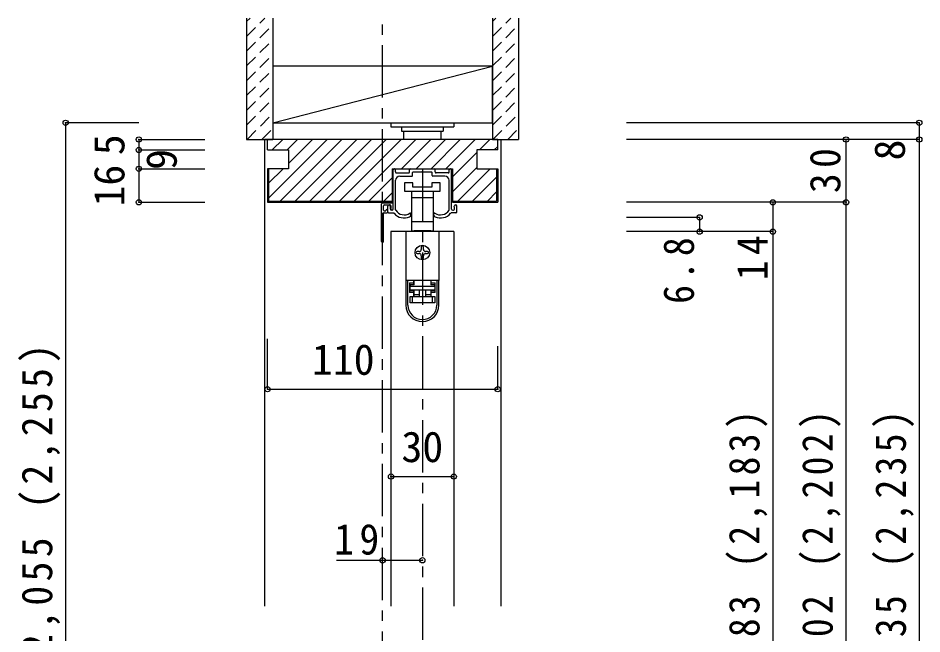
# Model space of a CAD drawing. Units: millimetres, scale not verified. Extents: x -973 to 977, y -718 to 696.
# Drawn here: x 104.3 to 536.2, y -312.7 to -18.5 of the extents above; entities that cross this region are included whole.
import ezdxf
from ezdxf.enums import TextEntityAlignment as Align

# ---------------------------------------------------------------- set-up
doc = ezdxf.new("R2010")
doc.units = ezdxf.units.MM
doc.header["$LTSCALE"] = 5
doc.header["$PDMODE"] = 32
doc.header["$PDSIZE"] = 2.5
doc.linetypes.add('CHAIN1', pattern=[8, 5, -1, 1, -1])
doc.linetypes.add('DASHED1', pattern=[1.8, 1.2, -0.6])
for name, color, linetype in [('0-1_通り芯', 4, 'CHAIN1'), ('0-2_柱', 7, 'Continuous'), ('0-3_仕上げ', 2, 'Continuous'), ('0-4_枠', 3, 'Continuous'), ('0-6_扉', 6, 'Continuous'), ('0-7_金物', 7, 'Continuous'), ('0-B_寸法', 7, 'Continuous'), ('0-C_ハッチ', 4, 'DASHED1')]:
    doc.layers.add(name, color=color, linetype=linetype)
doc.styles.add('ＭＳ ゴシック', font='')
doc.styles.get('ＭＳ ゴシック').set_extended_font_data('MS Gothic')

msp = doc.modelspace()

# ---------------------------------------------------------------- linework, layer by layer
at = {"layer": '0-1_通り芯'}
for p, q in [((278.486, -536.5), (278.486, -18.5)), ((297.486, -90.5), (297.486, -514.5))]:
    msp.add_line(p, q, dxfattribs=at)
at = {"layer": '0-2_柱'}
msp.add_line((225.986, -68.5), (330.986, -41.5), dxfattribs=at)
msp.add_lwpolyline([(330.986, -68.5), (330.986, -41.5), (225.986, -41.5), (225.986, -68.5)], close=True, dxfattribs=at)
at = {"layer": '0-3_仕上げ'}
for p, q in [((213.486, -18.5), (213.486, -76.5)), ((225.986, -18.5), (225.986, -76.5)), ((330.986, -18.5), (330.986, -76.5)), ((343.486, -18.5), (343.486, -76.5)), ((213.486, -76.5), (225.986, -76.5)), ((330.986, -76.5), (343.486, -76.5))]:
    msp.add_line(p, q, dxfattribs=at)
at = {"layer": '0-4_枠', "color": 4}
for p, q in [((223.486, -76.5), (221.986, -76.5)), ((221.986, -76.5), (221.986, -299.5)), ((333.486, -76.5), (334.986, -76.5)), ((334.986, -76.5), (334.986, -299.5))]:
    msp.add_line(p, q, dxfattribs=at)
at = {"layer": '0-4_枠'}
for p, q in [((333.486, -76.5), (223.486, -76.5)), ((223.486, -81.5), (223.486, -76.5)), ((333.486, -81.5), (333.486, -76.5)), ((223.486, -81.5), (233.486, -81.5)), ((233.486, -81.5), (233.486, -90.5)), ((333.486, -81.5), (323.486, -81.5)), ((323.486, -81.5), (323.486, -90.5)), ((223.986, -90.5), (223.986, -106)), ((283.086, -90.5), (283.086, -106.5)), ((283.086, -90.5), (311.886, -90.5)), ((323.486, -90.5), (333.486, -90.5)), ((332.986, -90.5), (332.986, -106)), ((333.486, -90.5), (333.486, -106.5)), ((223.486, -106.5), (283.086, -106.5)), ((223.986, -106), (283.086, -106)), ((311.886, -106), (332.986, -106))]:
    msp.add_line(p, q, dxfattribs=at)
for points in [[(233.486, -90.5), (223.486, -90.5), (223.486, -106.5)], [(311.886, -90.5), (311.886, -106.5), (333.486, -106.5)]]:
    msp.add_lwpolyline(points, dxfattribs=at)
at = {"layer": '0-6_扉'}
for p, q in [((312.486, -120.5), (282.486, -120.5)), ((282.486, -120.5), (282.486, -299.5)), ((312.486, -120.5), (312.486, -299.5))]:
    msp.add_line(p, q, dxfattribs=at)
at = {"layer": '0-7_金物'}
for p, q in [((282.486, -68.5), (312.486, -68.5)), ((282.486, -68.5), (282.486, -70.5)), ((312.486, -68.5), (312.486, -70.5)), ((282.486, -70.5), (312.486, -70.5)), ((287.486, -70.5), (287.486, -72.5)), ((287.486, -72.5), (307.486, -72.5)), ((288.486, -72.5), (288.486, -76.5)), ((306.486, -76.5), (306.486, -72.5)), ((307.486, -70.5), (307.486, -72.5)), ((283.986, -90.5), (284.186, -90.5)), ((291.836, -90.5), (303.136, -90.5)), ((310.986, -90.5), (310.786, -90.5)), ((283.486, -109.8), (283.486, -91)), ((284.686, -92), (284.686, -91)), ((285.186, -92.5), (290.836, -92.5)), ((286.686, -94), (292.536, -94)), ((291.336, -92), (291.336, -91)), ((292.836, -93.7), (292.836, -92.3)), ((293.136, -92), (297.186, -92)), ((297.786, -92), (301.836, -92)), ((302.136, -93.7), (302.136, -92.3)), ((308.286, -94), (302.436, -94)), ((303.636, -92), (303.636, -91)), ((309.786, -92.5), (304.136, -92.5)), ((310.286, -92), (310.286, -91)), ((311.486, -109.8), (311.486, -91)), ((284.686, -110.123), (284.686, -96)), ((288.986, -97.2), (288.986, -101.2)), ((292.986, -97.2), (288.986, -97.2)), ((292.986, -99.2), (292.986, -97.2)), ((301.986, -99.2), (292.986, -99.2)), ((301.986, -97.2), (301.986, -99.2)), ((305.986, -97.2), (301.986, -97.2)), ((305.986, -101.2), (305.986, -97.2)), ((310.286, -110.123), (310.286, -96)), ((288.986, -101.2), (297.486, -101.2)), ((292.236, -101.2), (292.236, -104.2)), ((297.486, -101.2), (305.986, -101.2)), ((302.736, -104.2), (302.736, -101.2)), ((277.886, -125.2), (277.886, -107.2)), ((278.386, -106.7), (282.986, -106.7)), ((279.386, -107.7), (281.986, -107.7)), ((292.236, -104.2), (292.236, -115.8)), ((292.236, -104.2), (297.486, -104.2)), ((297.486, -104.2), (302.736, -104.2)), ((302.736, -115.8), (302.736, -104.2)), ((278.886, -110.2), (278.886, -108.2)), ((278.886, -125.2), (278.886, -111.8)), ((279.186, -110.5), (279.986, -110.5)), ((279.186, -111.5), (280.686, -111.5)), ((280.986, -111.2), (280.986, -108.3)), ((281.486, -111.5), (283.785, -111.5)), ((282.186, -109.8), (282.186, -108.7)), ((282.486, -108.2), (282.486, -109.3)), ((282.986, -110.3), (282.686, -110.3)), ((291.986, -112.583), (291.986, -112)), ((302.986, -112.583), (302.986, -112)), ((313.486, -111.5), (311.187, -111.5)), ((311.986, -110.3), (312.286, -110.3)), ((312.786, -109.8), (312.786, -108.7)), ((313.986, -111), (313.986, -108.3)), ((292.236, -115.8), (292.236, -120.2)), ((297.486, -115.8), (292.236, -115.8)), ((302.736, -115.8), (297.486, -115.8)), ((302.736, -120.2), (302.736, -115.8)), ((289.586, -120.5), (289.586, -143.8)), ((305.386, -120.5), (289.586, -120.5)), ((292.236, -120.2), (293.486, -120.2)), ((301.486, -120.5), (301.486, -120.2)), ((301.486, -120.2), (302.736, -120.2)), ((305.386, -120.5), (305.386, -143.8)), ((296.986, -128), (296.986, -129)), ((297.986, -129), (297.986, -128)), ((295.986, -130), (294.986, -130)), ((294.986, -131), (295.986, -131)), ((296.986, -132), (296.986, -133)), ((297.986, -133), (297.986, -132)), ((299.986, -130), (298.986, -130)), ((298.986, -131), (299.986, -131)), ((289.586, -143.8), (289.586, -143.9)), ((305.386, -143.8), (289.586, -143.8)), ((289.586, -143.9), (289.586, -155.6)), ((290.586, -143.9), (289.586, -143.9)), ((290.586, -155.6), (290.586, -143.9)), ((293.286, -143.9), (290.586, -143.9)), ((291.386, -144.9), (293.286, -144.9)), ((291.386, -144.9), (291.386, -149.6)), ((293.286, -145.9), (291.386, -145.9)), ((293.486, -146), (291.586, -146)), ((291.586, -146), (291.586, -146.5)), ((292.586, -143.9), (292.586, -143.8)), ((293.286, -143.9), (293.286, -144.9)), ((293.286, -144.9), (293.286, -145.9)), ((293.486, -146), (293.486, -143.8)), ((301.486, -143.8), (301.486, -146)), ((303.386, -146), (301.486, -146)), ((301.686, -144.9), (301.686, -143.9)), ((304.386, -143.9), (301.686, -143.9)), ((301.686, -144.9), (303.586, -144.9)), ((302.386, -143.8), (302.386, -143.9)), ((303.386, -146.5), (303.386, -146)), ((303.586, -149.6), (303.586, -144.9)), ((305.386, -143.8), (305.386, -143.9)), ((305.386, -155.6), (305.386, -143.9)), ((293.286, -149.6), (291.386, -149.6)), ((293.286, -149.6), (293.286, -151.5)), ((293.486, -150.5), (293.486, -148.5)), ((293.486, -150.5), (295.986, -150.5)), ((293.486, -151.5), (293.486, -150.5)), ((295.986, -148.5), (295.986, -151.5)), ((298.986, -148.5), (298.986, -151.5)), ((301.486, -148.5), (301.486, -150.5)), ((301.686, -148.6), (303.586, -148.6)), ((301.686, -149.6), (301.686, -148.6)), ((301.686, -151.5), (301.686, -149.6)), ((303.586, -149.6), (301.686, -149.6)), ((291.586, -154.5), (291.586, -151.5)), ((291.586, -151.5), (292.586, -151.5)), ((292.586, -154.5), (291.586, -154.5)), ((292.586, -151.5), (292.586, -154.5)), ((292.586, -151.5), (302.386, -151.5)), ((302.386, -154.5), (292.586, -154.5)), ((302.386, -154.5), (302.386, -151.5)), ((302.386, -151.5), (303.386, -151.5)), ((303.386, -154.5), (302.386, -154.5)), ((303.386, -151.5), (303.386, -154.5))]:
    msp.add_line(p, q, dxfattribs=at)
for points in [[(297.786, -92), (297.486, -91.7), (297.186, -92)], [(301.486, -120.2), (293.486, -120.2), (293.486, -120.5)], [(303.586, -145.9), (301.686, -145.9), (301.686, -144.9)], [(305.386, -143.9), (304.386, -143.9), (304.386, -155.6)], [(291.386, -148.6), (293.286, -148.6), (293.286, -149.6)], [(298.986, -150.5), (301.486, -150.5), (301.486, -151.5)]]:
    msp.add_lwpolyline(points, dxfattribs=at)
msp.add_lwpolyline([(303.386, -148.5), (291.586, -148.5), (291.586, -146.5), (303.386, -146.5)], close=True, dxfattribs=at)
msp.add_circle((297.486, -130.5), 3.5, dxfattribs=at)
for centre, radius, start, end in [((283.986, -91), 0.5, 90, 180), ((284.186, -91), 0.5, 0, 90), ((291.836, -91), 0.5, 90, 180), ((303.136, -91), 0.5, 0, 90), ((310.786, -91), 0.5, 90, 180), ((310.986, -91), 0.5, 0, 90), ((285.186, -92), 0.5, 180, 270), ((286.686, -96), 2, 90, 180), ((290.836, -92), 0.5, 270, 0), ((292.536, -93.7), 0.3, 270, 0), ((293.136, -92.3), 0.3, 90, 180), ((301.836, -92.3), 0.3, 0, 90), ((302.436, -93.7), 0.3, 180, 270), ((304.136, -92), 0.5, 180, 270), ((308.286, -96), 2, 0, 90), ((309.786, -92), 0.5, 270, 0), ((278.386, -107.2), 0.5, 90, 180), ((279.386, -108.2), 0.5, 90, 180), ((281.586, -108.3), 0.6, 0, 180), ((281.986, -108.2), 0.5, 0, 90), ((282.986, -107.2), 0.5, 0, 90), ((313.386, -108.3), 0.6, 0, 180), ((279.186, -110.2), 0.3, 180, 270), ((279.186, -111.8), 0.3, 90, 180), ((280.486, -110.5), 0.5, 0, 180), ((280.686, -111.2), 0.3, 270, 0), ((281.486, -111), 0.5, 180, 270.00019), ((282.186, -108.5), 0.2, 270, 90), ((282.686, -109.8), 0.5, 180, 270), ((282.486, -109.5), 0.2, 90, 270), ((282.986, -109.7), 0.5, 180, 0), ((282.986, -109.8), 0.5, 270, 0), ((285.486, -110.448), 2, 211.73927, 220.92587), ((288.886, -107.5), 6.5, 220.92587, 292.44644), ((284.986, -110.123), 0.3, 180, 213.92311), ((288.886, -107.5), 5, 213.92311, 301.89079), ((291.686, -112), 0.3, 0, 121.89079), ((303.286, -112), 0.3, 58.10921, 180), ((306.086, -107.5), 5, 238.10921, 326.07689), ((306.086, -107.5), 6.5, 247.55356, 319.07413), ((309.986, -110.123), 0.3, 326.07689, 0), ((309.486, -110.448), 2, 319.07413, 328.26073), ((311.986, -109.8), 0.5, 180, 270), ((312.286, -109.8), 0.5, 270, 0), ((312.786, -108.5), 0.2, 90, 270), ((313.486, -111), 0.5, 269.99981, 0), ((290.986, -112.583), 1, 292.44644, 0), ((303.986, -112.583), 1, 180, 247.55356), ((278.386, -125.2), 0.5, 180, 0), ((295.986, -129), 1, 270, 0), ((297.486, -128), 0.5, 90, 180), ((297.486, -128), 0.5, 0, 90), ((298.986, -129), 1, 180, 270), ((294.986, -130.5), 0.5, 90, 180), ((294.986, -130.5), 0.5, 180, 270), ((295.986, -132), 1, 0, 90), ((297.486, -133), 0.5, 180, 270), ((297.486, -133), 0.5, 270, 0), ((298.986, -132), 1, 90, 180), ((299.986, -130.5), 0.5, 0, 90), ((299.986, -130.5), 0.5, 270, 0), ((297.486, -155.6), 7.9, 180, 0), ((297.486, -155.6), 6.9, 180, 0)]:
    msp.add_arc(centre, radius, start, end, dxfattribs=at)
at = {"layer": '0-B_寸法', "color": 4}
for p, q in [((534.986, -68.5), (394.986, -68.5)), ((534.986, -68.5), (534.986, -76.5)), ((161.986, -76.5), (161.986, -81.5)), ((161.986, -76.5), (193.486, -76.5)), ((534.986, -76.5), (394.986, -76.5)), ((499.986, -511.5), (499.986, -76.5)), ((534.986, -76.5), (534.986, -514.5)), ((161.986, -81.5), (161.986, -90.5)), ((161.986, -81.5), (193.486, -81.5)), ((161.986, -90.5), (161.986, -106.5)), ((161.986, -90.5), (193.486, -90.5)), ((161.986, -106.5), (193.486, -106.5)), ((499.986, -106.5), (394.986, -106.5)), ((464.986, -106.5), (464.986, -506.5)), ((429.986, -113.7), (394.986, -113.7)), ((429.986, -113.7), (429.986, -120.5)), ((464.986, -120.5), (394.986, -120.5)), ((223.486, -195.804), (223.486, -171.746)), ((333.486, -195.804), (333.486, -175.246)), ((223.486, -195.804), (333.486, -195.804)), ((282.486, -237.5), (312.486, -237.5)), ((256.486, -277.5), (297.486, -277.5))]:
    msp.add_line(p, q, dxfattribs=at)
msp.add_lwpolyline([(161.986, -68.5), (126.986, -68.5), (126.986, -526.5)], dxfattribs=at)
at = {"layer": '0-B_寸法'}
for p in [(126.986, -68.5), (534.986, -68.5), (161.986, -76.5), (499.986, -76.5), (534.986, -76.5), (161.986, -81.5), (161.986, -90.5), (161.986, -106.5), (464.986, -106.5), (499.986, -106.5), (429.986, -113.7), (429.986, -120.5), (464.986, -120.5), (223.486, -195.804), (333.486, -195.804), (282.486, -237.5), (312.486, -237.5), (278.486, -277.5), (297.486, -277.5)]:
    msp.add_point(p, dxfattribs=at)
at = {"layer": '0-C_ハッチ'}
for p, q in [((213.486, -27.22), (222.207, -18.5)), ((213.486, -20.149), (215.136, -18.5)), ((330.986, -27.22), (339.707, -18.5)), ((330.986, -20.149), (332.636, -18.5)), ((213.486, -34.292), (225.986, -21.792)), ((330.986, -34.292), (343.486, -21.792)), ((213.486, -41.363), (225.986, -28.863)), ((330.986, -41.363), (343.486, -28.863)), ((213.486, -48.434), (225.986, -35.934)), ((330.986, -48.434), (343.486, -35.934)), ((213.486, -55.505), (225.986, -43.005)), ((330.986, -55.505), (343.486, -43.005)), ((213.486, -62.576), (225.986, -50.076)), ((330.986, -62.576), (343.486, -50.076)), ((213.486, -69.647), (225.986, -57.147)), ((330.986, -69.647), (343.486, -57.147)), ((213.704, -76.5), (225.986, -64.218)), ((331.204, -76.5), (343.486, -64.218)), ((220.775, -76.5), (225.986, -71.289)), ((338.275, -76.5), (343.486, -71.289))]:
    msp.add_line(p, q, dxfattribs=at)
at = {"layer": '0-C_ハッチ', "linetype": 'Continuous'}
for p, q in [((223.689, -76.5), (223.486, -76.703)), ((223.986, -104.487), (251.973, -76.5)), ((225.76, -81.5), (230.76, -76.5)), ((229.544, -106), (259.044, -76.5)), ((232.831, -81.5), (237.831, -76.5)), ((233.486, -87.916), (244.902, -76.5)), ((236.615, -106), (266.115, -76.5)), ((243.686, -106), (273.186, -76.5)), ((250.757, -106), (280.257, -76.5)), ((257.828, -106), (287.328, -76.5)), ((264.899, -106), (294.399, -76.5)), ((287.471, -90.5), (301.471, -76.5)), ((294.542, -90.5), (308.542, -76.5)), ((301.613, -90.5), (315.613, -76.5)), ((308.684, -90.5), (322.684, -76.5)), ((324.755, -81.5), (329.755, -76.5)), ((331.826, -81.5), (333.486, -79.84)), ((311.886, -94.369), (323.486, -82.769)), ((223.986, -97.416), (230.902, -90.5)), ((311.886, -101.44), (323.486, -89.84)), ((314.397, -106), (329.897, -90.5)), ((283.086, -94.884), (271.971, -106)), ((321.468, -106), (332.986, -94.482)), ((279.042, -106), (283.086, -101.955)), ((328.539, -106), (332.986, -101.553))]:
    msp.add_line(p, q, dxfattribs=at)

# ---------------------------------------------------------------- texts
at = {"layer": '0-B_寸法', "style": 'ＭＳ ゴシック'}
for s, p in [('5', (159.486, -84)), ('8', (532.486, -86.5)), ('9', (184.486, -91)), ('16', (159.486, -108.5))]:
    msp.add_text(s, height=14.66, rotation=90, dxfattribs=at).set_placement(p, align=Align.BOTTOM_LEFT)
for s, p in [('110', (244.721, -193.304)), ('30', (287.486, -235))]:
    msp.add_text(s, height=14.66, dxfattribs=at).set_placement(p, align=Align.BOTTOM_LEFT)
at = {"layer": '0-B_寸法', "char_height": 14.66, "attachment_point": 7, "rotation": 90, "style": 'ＭＳ ゴシック'}
for s, insert in [('\\T1.27;\\W0.95;30', (497.486, -102.125)), ('\\T1.27;\\W0.9;6.8', (427.486, -155)), ('\\T1.27;\\W0.95;14', (462.486, -143.75)), ('\\T1.22;\\W0.95;ＲＯＨ＝2,055\\~(2,255)', (124.486, -415)), ('\\T1.23;\\W0.9;ＤＨ＝1,983\\~(2,183)', (462.486, -413.75)), ('\\T1.23;\\W0.9;枠内＝2,002\\~(2,202)', (497.486, -413.75)), ('\\T1.23;\\W0.9;枠外＝2,035\\~(2,235)', (532.486, -413.75))]:
    msp.add_mtext(s, dxfattribs=dict(at, insert=insert))
at = {"layer": '0-B_寸法', "insert": (255.361, -275), "char_height": 14.66, "attachment_point": 7, "style": 'ＭＳ ゴシック'}
msp.add_mtext('\\T1.27;\\W0.95;19', dxfattribs=at)

doc.saveas('drawing.dxf')
